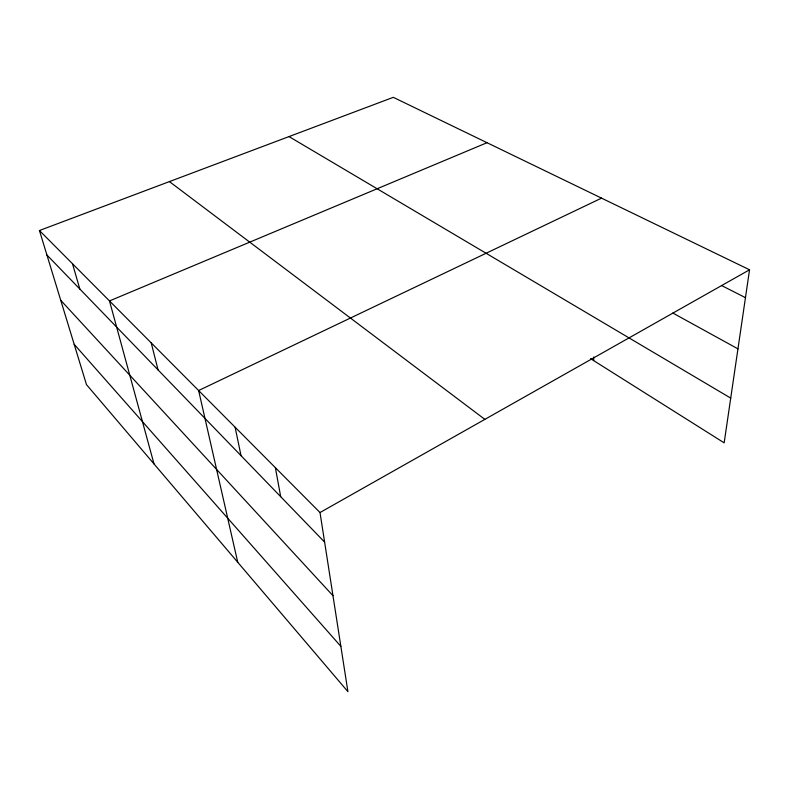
<?xml version="1.0" encoding="UTF-8"?>
<svg xmlns="http://www.w3.org/2000/svg" width="789" height="789" viewBox="0 0 789 789"><rect width="100%" height="100%" fill="white"/><g stroke="black" fill="none" stroke-linecap="round" stroke-linejoin="round"><path stroke-width="1.18" d="M593.634 360.603L593.811 356.963M39.45 230.516L320.009 512.534L347.919 691.667L86.484 384.628L39.45 230.516L393.297 97.333L749.55 269.789L724.164 442.846L590.517 358.63M320.009 512.534L749.55 269.789M601.543 198.138L198.631 390.525L237.736 562.261M487.02 142.701L109.493 300.934L154.013 463.942M721.481 285.5L745.467 297.66M672.82 313.026L737.952 348.856M289.011 136.586L730.722 398.11M169.418 181.598L484.85 419.373M46.916 254.995L324.614 542.092M60.743 300.293L332.958 595.675M74.176 344.3L340.858 646.349M72.489 263.733L79.837 289.03M151.222 342.88L158.047 369.883M235.112 427.204L241.02 455.677M275.371 467.67L280.706 496.705"/></g></svg>
